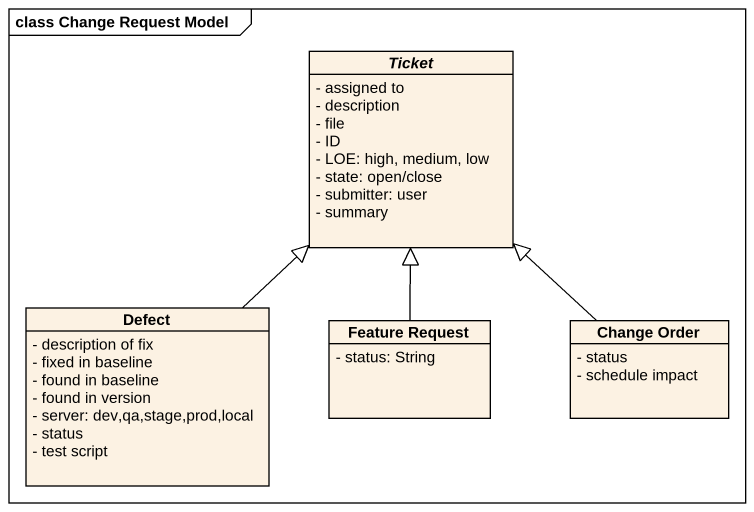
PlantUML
@startuml
mainframe class Change Request Model
hide circle
hide empty members
skinparam classAttributeIconSize 0
abstract class Ticket {
  - assigned to
  - description
  - file
  - ID
  - LOE: high, medium, low
  - state: open/close
  - submitter: user
  - summary
}
class Defect {
  - description of fix
  - fixed in baseline
  - found in baseline
  - found in version
  - server: dev,qa,stage,prod,local
  - status
  - test script
}
class "Feature Request" as Feature_Request {
  - status: String
}
class "Change Order" as Change_Order {
  - status
  - schedule impact
}
Defect -up-|> Ticket
Feature_Request -up-|> Ticket
Change_Order -up-|> Ticket
@enduml
